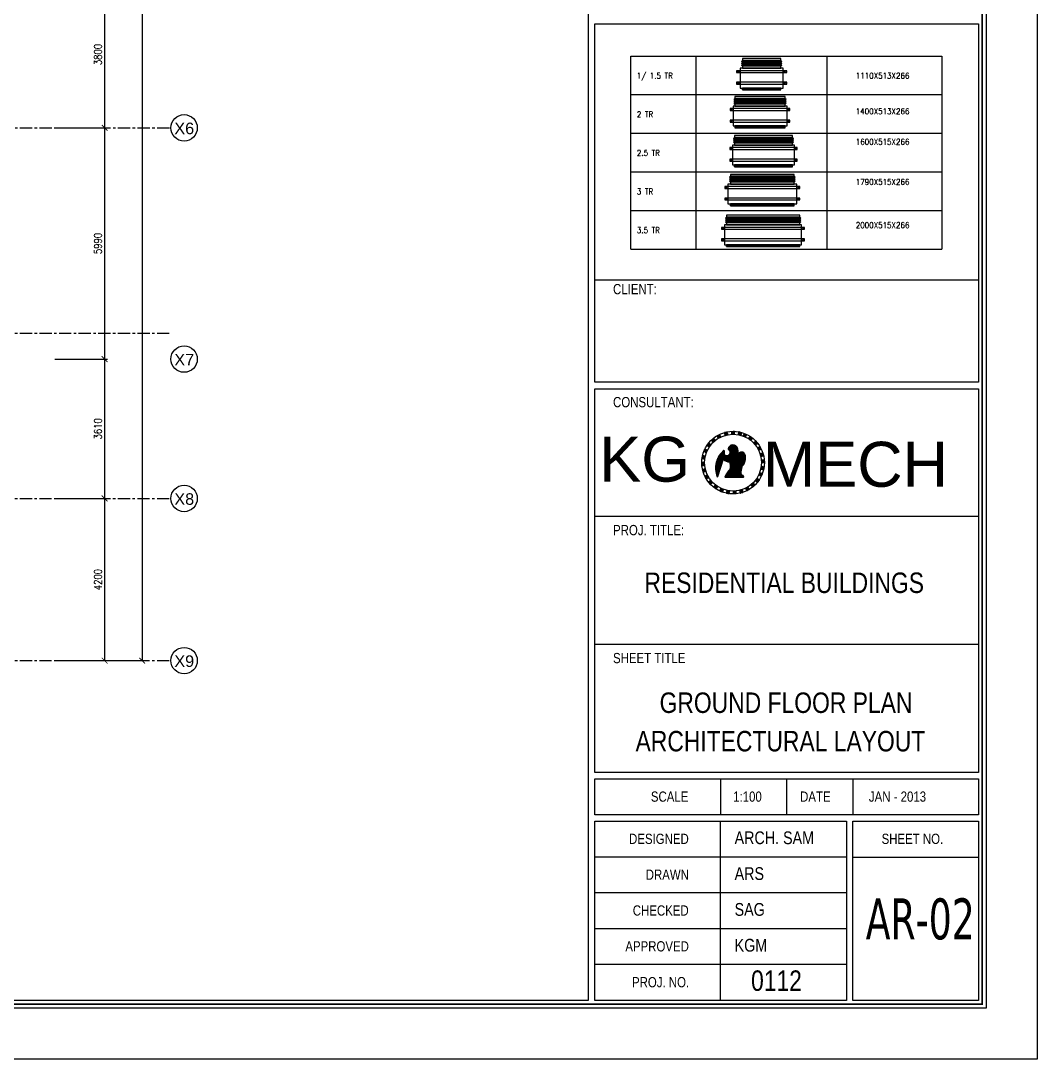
# Model space of a CAD drawing. Header units: millimetres. Extents: x -1288794 to 2153086, y -2701644 to -1428868.
# Drawn here: x 1408748 to 1435092, y -1519494 to -1492595 of the extents above; entities that cross this region are included whole.
import ezdxf
from ezdxf.enums import TextEntityAlignment as Align

# ---------------------------------------------------------------- set-up
doc = ezdxf.new("R2010")
doc.units = ezdxf.units.MM
doc.header["$LTSCALE"] = 100
doc.header["$PDMODE"] = 34
doc.linetypes.add('CENTER', pattern=[50.8, 31.75, -6.35, 6.35, -6.35])
for name, color, linetype in [('A-ANNO-DIMS', 1, 'Continuous'), ('A-ANNO-SYMB', 33, 'Continuous'), ('A-ANNO-TEXT', 8, 'Continuous'), ('A-GRID', 253, 'CENTER'), ('AC-HLTEXT', 100, 'Continuous'), ('DAIMENTION', 32, 'Continuous'), ('FCU-AC', 160, 'Continuous'), ('LOGO LINE', 7, 'Continuous'), ('LOGO1LINE', 7, 'Continuous'), ('TEXT', 4, 'Continuous')]:
    doc.layers.add(name, color=color, linetype=linetype)
doc.styles.add('ISTILO', font='sanss___.ttf', dxfattribs={"width": 0.8, "height": 400})
doc.styles.add('MKL', font='swisse.ttf')
doc.styles.add('ROMANS', font='romans.shx', dxfattribs={"width": 0.8})
doc.styles.add('SANSSERIF', font='sas_____.pfb')
doc.styles.add('TAHOMA', font='tahoma.ttf', dxfattribs={"width": 0.7})
doc.dimstyles.new('100 of DIM2', dxfattribs={"dimscale": 0, "dimtxt": 200, "dimasz": 150, "dimexe": 75, "dimexo": 200, "dimgap": 75, "dimtad": 1, "dimdec": 0, "dimrnd": 5, "dimzin": 0, "dimdsep": 46, "dimtxsty": 'ROMANS', "dimblk": 'ARCHTICK', "dimcen": 100, "dimclrd": 94, "dimclre": 94, "dimclrt": 2, "dimadec": 0, "dimazin": 0, "dimtfac": 1, "dimtdec": 0, "dimtofl": 0, "dimtmove": 2, "dimatfit": 3, "dimldrblk": 'OPEN90', "dimfxl": 75, "dimtolj": 1, "dimtzin": 0, "dimarcsym": 0})

# ---------------------------------------------------------------- blocks, each defined once
blk = doc.blocks.new('_ArchTick')
at = {"color": 0, "linetype": 'ByBlock', "const_width": 0.15}
blk.add_lwpolyline([(-0.5, -0.5), (0.5, 0.5)], dxfattribs=at)
blk = doc.blocks.new('*D530')
at = {"layer": 'A-ANNO-DIMS', "color": 94, "lineweight": -2, "ltscale": 3, "transparency": 16777216}
for p, q in [((1409739, -1473969), (1411969, -1473969)), ((1411894, -1473969), (1411894, -1509169)), ((1409739, -1509169), (1411969, -1509169))]:
    blk.add_line(p, q, dxfattribs=at)
at = {"layer": 'Defpoints', "color": 0, "ltscale": 3, "transparency": 16777216}
for p in [(1409539, -1473969), (1409539, -1509169), (1411894, -1509169)]:
    blk.add_point(p, dxfattribs=at)
at = {"layer": 'A-ANNO-DIMS', "color": 94, "lineweight": -2, "ltscale": 3, "transparency": 16777216, "xscale": 150, "yscale": 150, "zscale": 150}
for p, rotation in [((1411894, -1473969), 90), ((1411894, -1509169), 270)]:
    blk.add_blockref('_ArchTick', p, dxfattribs=dict(at, rotation=rotation))
at = {"layer": 'A-ANNO-DIMS', "color": 2, "ltscale": 3, "transparency": 16777216, "insert": (1411719, -1491569), "char_height": 200, "attachment_point": 5, "rotation": 90, "style": 'ROMANS'}
blk.add_mtext('\\A1;35200', dxfattribs=at)
blk = doc.blocks.new('_Open90')
at = {"color": 0, "linetype": 'ByBlock', "lineweight": -2}
for p, q in [((0, 0), (-1, 0)), ((-0.5, 0.5), (0, 0)), ((0, 0), (-0.5, -0.5))]:
    blk.add_line(p, q, dxfattribs=at)
blk = doc.blocks.new('*D535')
at = {"layer": 'A-ANNO-DIMS', "color": 94, "lineweight": -2, "ltscale": 3, "transparency": 16777216}
for p, q in [((1409630, -1491569), (1410996, -1491569)), ((1410921, -1491569), (1410921, -1495369)), ((1409630, -1495369), (1410996, -1495369))]:
    blk.add_line(p, q, dxfattribs=at)
at = {"layer": 'Defpoints', "color": 0, "ltscale": 3, "transparency": 16777216}
for p in [(1409430, -1491569), (1409430, -1495369), (1410921, -1495369)]:
    blk.add_point(p, dxfattribs=at)
at = {"layer": 'A-ANNO-DIMS', "color": 94, "lineweight": -2, "ltscale": 3, "transparency": 16777216, "xscale": 150, "yscale": 150, "zscale": 150}
for p, rotation in [((1410921, -1491569), 90), ((1410921, -1495369), 270)]:
    blk.add_blockref('_ArchTick', p, dxfattribs=dict(at, rotation=rotation))
at = {"layer": 'A-ANNO-DIMS', "color": 2, "ltscale": 3, "transparency": 16777216, "insert": (1410746, -1493469), "char_height": 200, "attachment_point": 5, "rotation": 90, "style": 'ROMANS'}
blk.add_mtext('\\A1;3800', dxfattribs=at)
blk = doc.blocks.new('*D536')
at = {"layer": 'A-ANNO-DIMS', "color": 94, "lineweight": -2, "ltscale": 3, "transparency": 16777216}
for p, q in [((1409630, -1495369), (1410996, -1495369)), ((1410921, -1495369), (1410921, -1501359)), ((1409630, -1501359), (1410996, -1501359))]:
    blk.add_line(p, q, dxfattribs=at)
at = {"layer": 'Defpoints', "color": 0, "ltscale": 3, "transparency": 16777216}
for p in [(1409430, -1495369), (1409430, -1501359), (1410921, -1501359)]:
    blk.add_point(p, dxfattribs=at)
at = {"layer": 'A-ANNO-DIMS', "color": 94, "lineweight": -2, "ltscale": 3, "transparency": 16777216, "xscale": 150, "yscale": 150, "zscale": 150}
for p, rotation in [((1410921, -1495369), 90), ((1410921, -1501359), 270)]:
    blk.add_blockref('_ArchTick', p, dxfattribs=dict(at, rotation=rotation))
at = {"layer": 'A-ANNO-DIMS', "color": 2, "ltscale": 3, "transparency": 16777216, "insert": (1410746, -1498364), "char_height": 200, "attachment_point": 5, "rotation": 90, "style": 'ROMANS'}
blk.add_mtext('\\A1;5990', dxfattribs=at)
blk = doc.blocks.new('*D537')
at = {"layer": 'A-ANNO-DIMS', "color": 94, "lineweight": -2, "ltscale": 3, "transparency": 16777216}
for p, q in [((1409630, -1501359), (1410996, -1501359)), ((1410921, -1501359), (1410921, -1504969)), ((1409630, -1504969), (1410996, -1504969))]:
    blk.add_line(p, q, dxfattribs=at)
at = {"layer": 'Defpoints', "color": 0, "ltscale": 3, "transparency": 16777216}
for p in [(1409430, -1501359), (1409430, -1504969), (1410921, -1504969)]:
    blk.add_point(p, dxfattribs=at)
at = {"layer": 'A-ANNO-DIMS', "color": 94, "lineweight": -2, "ltscale": 3, "transparency": 16777216, "xscale": 150, "yscale": 150, "zscale": 150}
for p, rotation in [((1410921, -1501359), 90), ((1410921, -1504969), 270)]:
    blk.add_blockref('_ArchTick', p, dxfattribs=dict(at, rotation=rotation))
at = {"layer": 'A-ANNO-DIMS', "color": 2, "ltscale": 3, "transparency": 16777216, "insert": (1410746, -1503164), "char_height": 200, "attachment_point": 5, "rotation": 90, "style": 'ROMANS'}
blk.add_mtext('\\A1;3610', dxfattribs=at)
blk = doc.blocks.new('*D538')
at = {"layer": 'A-ANNO-DIMS', "color": 94, "lineweight": -2, "ltscale": 3, "transparency": 16777216}
for p, q in [((1409630, -1504969), (1410996, -1504969)), ((1410921, -1504969), (1410921, -1509169)), ((1409630, -1509169), (1410996, -1509169))]:
    blk.add_line(p, q, dxfattribs=at)
at = {"layer": 'Defpoints', "color": 0, "ltscale": 3, "transparency": 16777216}
for p in [(1409430, -1504969), (1409430, -1509169), (1410921, -1509169)]:
    blk.add_point(p, dxfattribs=at)
at = {"layer": 'A-ANNO-DIMS', "color": 94, "lineweight": -2, "ltscale": 3, "transparency": 16777216, "xscale": 150, "yscale": 150, "zscale": 150}
for p, rotation in [((1410921, -1504969), 90), ((1410921, -1509169), 270)]:
    blk.add_blockref('_ArchTick', p, dxfattribs=dict(at, rotation=rotation))
at = {"layer": 'A-ANNO-DIMS', "color": 2, "ltscale": 3, "transparency": 16777216, "insert": (1410746, -1507069), "char_height": 200, "attachment_point": 5, "rotation": 90, "style": 'ROMANS'}
blk.add_mtext('\\A1;4200', dxfattribs=at)
blk = doc.blocks.new('fcu-1    1.5 tr')
h = blk.add_hatch()
h.set_pattern_fill('NET', color=3)
h.paths.add_polyline_path([(78733, -1589179), (77733, -1589179), (77733, -1589229), (78733, -1589229)])
at = {"color": 3}
blk.add_lwpolyline([(77733, -1589229), (78733, -1589229), (78733, -1589179), (77733, -1589179)], close=True, dxfattribs=at)
at = {"layer": 'FCU-AC', "color": 5}
for p, q in [((77733, -1588466), (77708, -1588491)), ((78758, -1588491), (77708, -1588491)), ((77733, -1588516), (77708, -1588491)), ((77733, -1588516), (77708, -1588541)), ((78758, -1588541), (77708, -1588541)), ((77733, -1588566), (77708, -1588541)), ((77733, -1588566), (77708, -1588591)), ((78758, -1588591), (77708, -1588591)), ((77733, -1588616), (77708, -1588591)), ((78733, -1588516), (77733, -1588516)), ((78733, -1588566), (77733, -1588566)), ((78758, -1588491), (78733, -1588466)), ((78758, -1588491), (78733, -1588516)), ((78758, -1588541), (78733, -1588516)), ((78758, -1588541), (78733, -1588566)), ((78758, -1588591), (78733, -1588566)), ((78758, -1588591), (78733, -1588616))]:
    blk.add_line(p, q, dxfattribs=at)
at = {"layer": 'FCU-AC', "color": 1}
for p, q in [((78733, -1588416), (77733, -1588416)), ((77733, -1588416), (77733, -1588466)), ((77733, -1588466), (78733, -1588466)), ((78733, -1588616), (77733, -1588616)), ((77733, -1588616), (77733, -1588666)), ((78733, -1588466), (78733, -1588416)), ((78733, -1588666), (78733, -1588616)), ((77733, -1588666), (78733, -1588666))]:
    blk.add_line(p, q, dxfattribs=at)
at = {"layer": 'FCU-AC'}
for p, q in [((78733, -1588466), (77733, -1588466)), ((78788, -1588666), (77678, -1588666)), ((77678, -1588666), (77678, -1589179)), ((78788, -1589179), (78788, -1588666)), ((77678, -1589179), (78788, -1589179))]:
    blk.add_line(p, q, dxfattribs=at)
at = {"layer": 'FCU-AC', "color": 2}
for p, q in [((78733, -1588516), (77733, -1588516)), ((78733, -1588566), (77733, -1588566))]:
    blk.add_line(p, q, dxfattribs=at)
at = {"layer": 'FCU-AC', "color": 6}
for points in [[(77583, -1588779), (78883, -1588779), (78883, -1588729), (77583, -1588729)], [(77583, -1589079), (78883, -1589079), (78883, -1589029), (77583, -1589029)]]:
    blk.add_lwpolyline(points, close=True, dxfattribs=at)
for centre in [(77629, -1588755), (78837, -1588755), (77629, -1589055), (78837, -1589055)]:
    blk.add_circle(centre, 12.5, dxfattribs=at)
blk = doc.blocks.new('fcu 2.5 tr')
h = blk.add_hatch()
h.set_pattern_fill('NET', color=3)
h.paths.add_polyline_path([(83172, -1587743), (81672, -1587743), (81672, -1587793), (83172, -1587793)])
at = {"layer": 'FCU-AC'}
for p, q in [((81672, -1587030), (81647, -1587055)), ((83172, -1587030), (81672, -1587030)), ((83197, -1587055), (83172, -1587030)), ((83197, -1587055), (81647, -1587055)), ((81672, -1587080), (81647, -1587055)), ((81672, -1587080), (81647, -1587105)), ((83197, -1587105), (81647, -1587105)), ((81672, -1587130), (81647, -1587105)), ((81672, -1587130), (81647, -1587155)), ((83197, -1587155), (81647, -1587155)), ((81672, -1587180), (81647, -1587155)), ((83172, -1587080), (81672, -1587080)), ((83172, -1587080), (81672, -1587080)), ((83172, -1587130), (81672, -1587130)), ((83172, -1587130), (81672, -1587130)), ((83197, -1587055), (83172, -1587080)), ((83197, -1587105), (83172, -1587080)), ((83197, -1587105), (83172, -1587130)), ((83197, -1587155), (83172, -1587130)), ((83197, -1587155), (83172, -1587180))]:
    blk.add_line(p, q, dxfattribs=at)
at = {"layer": 'FCU-AC', "color": 1}
for p, q in [((83172, -1586980), (81672, -1586980)), ((81672, -1586980), (81672, -1587030)), ((81672, -1587030), (83172, -1587030)), ((83172, -1587030), (83172, -1586980)), ((83172, -1587180), (81672, -1587180)), ((81672, -1587180), (81672, -1587230)), ((81672, -1587230), (83172, -1587230)), ((83172, -1587230), (83172, -1587180))]:
    blk.add_line(p, q, dxfattribs=at)
at = {"layer": 'FCU-AC', "color": 6}
for points in [[(81547, -1587343), (83297, -1587343), (83297, -1587293), (81547, -1587293)], [(81547, -1587643), (83297, -1587643), (83297, -1587593), (81547, -1587593)]]:
    blk.add_lwpolyline(points, close=True, dxfattribs=at)
at = {"layer": 'FCU-AC'}
blk.add_lwpolyline([(81622, -1587743), (83222, -1587743), (83222, -1587230), (81622, -1587230)], close=True, dxfattribs=at)
at = {"layer": 'FCU-AC', "color": 3}
blk.add_lwpolyline([(81672, -1587793), (83172, -1587793), (83172, -1587743), (81672, -1587743)], close=True, dxfattribs=at)
at = {"layer": 'FCU-AC', "color": 6}
for centre in [(81584, -1587318), (83259, -1587318), (81584, -1587618), (83259, -1587618)]:
    blk.add_circle(centre, 12.5, dxfattribs=at)
blk = doc.blocks.new('fcu 3 tr')
h = blk.add_hatch()
h.set_pattern_fill('NET', color=3)
h.paths.add_polyline_path([(86304, -1585367), (84654, -1585367), (84654, -1585417), (86304, -1585417)])
at = {"layer": 'FCU-AC', "color": 1}
for p, q in [((86304, -1584604), (84654, -1584604)), ((84654, -1584604), (84654, -1584654)), ((86304, -1584654), (86304, -1584604)), ((84654, -1584654), (86304, -1584654)), ((86304, -1584804), (84654, -1584804)), ((84654, -1584804), (84654, -1584854)), ((84654, -1584854), (86304, -1584854)), ((86304, -1584854), (86304, -1584804))]:
    blk.add_line(p, q, dxfattribs=at)
at = {"layer": 'FCU-AC'}
for p, q in [((84654, -1584654), (84629, -1584679)), ((86329, -1584679), (84629, -1584679)), ((84654, -1584704), (84629, -1584679)), ((84654, -1584704), (84629, -1584729)), ((86329, -1584729), (84629, -1584729)), ((84654, -1584754), (84629, -1584729)), ((84654, -1584754), (84629, -1584779)), ((86329, -1584779), (84629, -1584779)), ((84654, -1584804), (84629, -1584779)), ((86304, -1584654), (84654, -1584654)), ((86304, -1584704), (84654, -1584704)), ((86304, -1584704), (84654, -1584704)), ((86304, -1584754), (84654, -1584754)), ((86304, -1584754), (84654, -1584754)), ((86304, -1584654), (86329, -1584679)), ((86304, -1584704), (86329, -1584679)), ((86304, -1584704), (86329, -1584729)), ((86304, -1584754), (86329, -1584729)), ((86304, -1584754), (86329, -1584779)), ((86304, -1584804), (86329, -1584779))]:
    blk.add_line(p, q, dxfattribs=at)
blk.add_lwpolyline([(84584, -1585367), (86374, -1585367), (86374, -1584854), (84584, -1584854)], close=True, dxfattribs=at)
at = {"layer": 'FCU-AC', "color": 6}
for points in [[(84504, -1584967), (86454, -1584967), (86454, -1584917), (84504, -1584917)], [(84504, -1585267), (86454, -1585267), (86454, -1585217), (84504, -1585217)]]:
    blk.add_lwpolyline(points, close=True, dxfattribs=at)
at = {"layer": 'FCU-AC', "color": 3}
blk.add_lwpolyline([(84654, -1585417), (86304, -1585417), (86304, -1585367), (84654, -1585367)], close=True, dxfattribs=at)
at = {"layer": 'FCU-AC', "color": 6}
for centre in [(84544, -1584942), (86414, -1584942), (84544, -1585242), (86414, -1585242)]:
    blk.add_circle(centre, 12.5, dxfattribs=at)
blk = doc.blocks.new('fcu 3.5 tr')
at = {"layer": 'FCU-AC'}
h = blk.add_hatch(dxfattribs=at)
h.set_pattern_fill('NET', color=3)
h.paths.add_polyline_path([(100970, -1580238), (99070, -1580238), (99070, -1580288), (100970, -1580288)])
at = {"layer": 'FCU-AC', "color": 1}
for p, q in [((100970, -1579475), (99070, -1579475)), ((99070, -1579475), (99070, -1579525)), ((100970, -1579525), (100970, -1579475)), ((99070, -1579525), (100970, -1579525)), ((100970, -1579675), (99070, -1579675)), ((99070, -1579675), (99070, -1579725)), ((99070, -1579725), (100970, -1579725)), ((100970, -1579725), (100970, -1579675))]:
    blk.add_line(p, q, dxfattribs=at)
at = {"layer": 'FCU-AC'}
for p, q in [((99045, -1579550), (99070, -1579525)), ((100995, -1579550), (99045, -1579550)), ((99045, -1579550), (99070, -1579575)), ((99045, -1579600), (99070, -1579575)), ((100995, -1579600), (99045, -1579600)), ((99045, -1579600), (99070, -1579625)), ((99045, -1579650), (99070, -1579625)), ((100995, -1579650), (99045, -1579650)), ((99045, -1579650), (99070, -1579675)), ((100970, -1579525), (99070, -1579525)), ((100970, -1579575), (99070, -1579575)), ((100970, -1579575), (99070, -1579575)), ((100970, -1579625), (99070, -1579625)), ((100970, -1579625), (99070, -1579625)), ((100995, -1579550), (100970, -1579525)), ((100995, -1579550), (100970, -1579575)), ((100995, -1579600), (100970, -1579575)), ((100995, -1579600), (100970, -1579625)), ((100995, -1579650), (100970, -1579625)), ((100995, -1579650), (100970, -1579675))]:
    blk.add_line(p, q, dxfattribs=at)
blk.add_lwpolyline([(99020, -1580238), (101020, -1580238), (101020, -1579725), (99020, -1579725)], close=True, dxfattribs=at)
at = {"layer": 'FCU-AC', "color": 6}
for points in [[(98945, -1579838), (101095, -1579838), (101095, -1579788), (98945, -1579788)], [(98945, -1580138), (101095, -1580138), (101095, -1580088), (98945, -1580088)]]:
    blk.add_lwpolyline(points, close=True, dxfattribs=at)
at = {"layer": 'FCU-AC', "color": 3}
blk.add_lwpolyline([(99070, -1580288), (100970, -1580288), (100970, -1580238), (99070, -1580238)], close=True, dxfattribs=at)
at = {"layer": 'FCU-AC', "color": 6}
for centre in [(98982, -1579813), (101057, -1579813), (98982, -1580113), (101057, -1580113)]:
    blk.add_circle(centre, 12.5, dxfattribs=at)
blk = doc.blocks.new('fcu 2 tr')
h = blk.add_hatch()
h.set_pattern_fill('NET', color=3)
h.paths.add_polyline_path([(80954, -1588493), (79654, -1588493), (79654, -1588543), (80954, -1588543)])
at = {"layer": 'FCU-AC'}
for p, q in [((79654, -1587780), (79629, -1587805)), ((80979, -1587805), (79629, -1587805)), ((79654, -1587830), (79629, -1587805)), ((79654, -1587830), (79629, -1587855)), ((80954, -1587780), (79654, -1587780)), ((80954, -1587830), (79654, -1587830)), ((80954, -1587830), (79654, -1587830)), ((80954, -1587780), (80979, -1587805)), ((80954, -1587830), (80979, -1587805)), ((80954, -1587830), (80979, -1587855)), ((80979, -1587855), (79629, -1587855)), ((79654, -1587880), (79629, -1587855)), ((79654, -1587880), (79629, -1587905)), ((80979, -1587905), (79629, -1587905)), ((79654, -1587930), (79629, -1587905)), ((80954, -1587880), (79654, -1587880)), ((80954, -1587880), (79654, -1587880)), ((80954, -1587880), (80979, -1587855)), ((80954, -1587880), (80979, -1587905)), ((80954, -1587930), (80979, -1587905))]:
    blk.add_line(p, q, dxfattribs=at)
at = {"layer": 'FCU-AC', "color": 1}
for p, q in [((80954, -1587730), (79654, -1587730)), ((79654, -1587730), (79654, -1587780)), ((79654, -1587780), (80954, -1587780)), ((80954, -1587780), (80954, -1587730)), ((80954, -1587930), (79654, -1587930)), ((79654, -1587930), (79654, -1587980)), ((79654, -1587980), (80954, -1587980)), ((80954, -1587980), (80954, -1587930))]:
    blk.add_line(p, q, dxfattribs=at)
at = {"layer": 'FCU-AC', "color": 6}
for points in [[(79529, -1588093), (81079, -1588093), (81079, -1588043), (79529, -1588043)], [(79529, -1588393), (81079, -1588393), (81079, -1588343), (79529, -1588343)]]:
    blk.add_lwpolyline(points, close=True, dxfattribs=at)
at = {"layer": 'FCU-AC'}
blk.add_lwpolyline([(79604, -1588493), (81004, -1588493), (81004, -1587980), (79604, -1587980)], close=True, dxfattribs=at)
at = {"layer": 'FCU-AC', "color": 3}
blk.add_lwpolyline([(79654, -1588543), (80954, -1588543), (80954, -1588493), (79654, -1588493)], close=True, dxfattribs=at)
at = {"layer": 'FCU-AC', "color": 6}
for centre in [(79566, -1588068), (81041, -1588068), (79566, -1588368), (81041, -1588368)]:
    blk.add_circle(centre, 12.5, dxfattribs=at)

msp = doc.modelspace()

# ---------------------------------------------------------------- hatches: boundary and pattern name
h = msp.add_hatch()
h.set_pattern_fill('ANSI36', color=6, scale=36.666455, angle=25.71429, style=0)
h.set_pattern_definition([(70.71429, (1427650.4414, -1506959.146), (-1.677009, 9.0844575), [11.458267, -2.291653, 0, -2.291653])])
h.paths.add_polyline_path([(1426857.6, -1503308.5, 0.0225273), (1426793.2, -1503343.1), (1426825.2, -1503409.5, -0.0247745), (1426889.4, -1503374.6)])
h = msp.add_hatch()
h.set_pattern_fill('ANSI36', color=6, scale=36.666455, angle=167.14286, style=0)
h.set_pattern_definition([(212.14286, (1428642.473, -1501492.5794), (-4.352928, -8.148113), [11.458267, -2.291653, 0, -2.291653])])
h.paths.add_polyline_path([(1426986.2, -1503259.6, -0.0225273), (1427058.1, -1503246.6), (1427074.5, -1503318.4, 0.0247745), (1427002.6, -1503331.1)])
h = msp.add_hatch()
h.set_pattern_fill('ANSI36', color=6, scale=36.666455, angle=180, style=0)
h.set_pattern_definition([(225, (1428043.943, -1501217.206), (-2.4306655, -8.91244), [11.458267, -2.291653, 0, -2.291653])])
h.paths.add_polyline_path([(1427174.3, -1503228.2, -0.0225273), (1427247.3, -1503231.5), (1427247.3, -1503305.1, 0.0247745), (1427174.3, -1503301.5)])
h = msp.add_hatch()
h.set_pattern_fill('ANSI36', color=6, scale=36.666455, angle=-167.14286, style=0)
h.set_pattern_definition([(237.85714, (1427400.983, -1501087.4032), (-0.386519, -9.229861), [11.458267, -2.291653, 0, -2.291653])])
h.paths.add_polyline_path([(1427361.6, -1503241.5, -0.0225273), (1427432, -1503260.9), (1427415.7, -1503332.7, 0.0247745), (1427345.3, -1503313)])
h = msp.add_hatch()
h.set_pattern_fill('ANSI36', color=6, scale=36.666455, angle=-25.71429, style=0)
h.set_pattern_definition([(19.28571, (1425201.554, -1506204.5415), (6.056917, 6.975205), [11.458267, -2.291653, 0, -2.291653])])
h.paths.add_polyline_path([(1427561.4, -1503308.5, 0.0225273), (1427494.2, -1503279.8), (1427462.2, -1503346.2, -0.0247745), (1427529.6, -1503374.6)])
h = msp.add_hatch()
h.set_pattern_fill('ANSI36', color=6, scale=36.666455, angle=-38.57143, style=0)
h.set_pattern_definition([(6.42857, (1424770.0766, -1505703.449), (7.4571865, 5.452531), [11.458267, -2.291653, 0, -2.291653])])
h.paths.add_polyline_path([(1427715.2, -1503405.1, 0.0225273), (1427656.1, -1503362.2), (1427610.1, -1503419.8, -0.0247745), (1427669.4, -1503462.5)])
h = msp.add_hatch()
h.set_pattern_fill('ANSI36', color=6, scale=36.666455, angle=51.42857, style=0)
h.set_pattern_definition([(96.42857, (1428873.663, -1506478.658), (-5.452531, 7.4571865), [11.458267, -2.291653, 0, -2.291653])])
h.paths.add_polyline_path([(1426575.4, -1503533.6, 0.0225273), (1426532.4, -1503592.7), (1426590, -1503638.6, -0.0247745), (1426632.7, -1503579.3)])
h = msp.add_hatch()
h.set_pattern_fill('ANSI36', color=6, scale=36.666455, angle=38.57143, style=0)
h.set_pattern_definition([(83.57143, (1428289.121, -1506787.814), (-3.656445, 8.4835216), [11.458267, -2.291653, 0, -2.291653])])
h.paths.add_polyline_path([(1426703.8, -1503405.1, 0.0225273), (1426648.8, -1503453.2), (1426694.7, -1503510.8, -0.0247745), (1426749.5, -1503462.5)])
h = msp.add_hatch()
h.set_pattern_fill('ANSI31', color=6, scale=36.45, style=0)
h.set_pattern_definition([(45, (1426625.9254, -1506308.6005), (-3.221755, 3.221755), [])])
h.paths.add_polyline_path([(1427132.6, -1504212.8, 0.1070133), (1426997.9, -1504413), (1427479.4, -1504413, 0.3835303), (1427486.4, -1504406.7, 0.674478), (1427429.7, -1504376.4), (1427414.2, -1504332.4, -0.1268388), (1427439.8, -1504147.3, 0.2280769), (1427526.6, -1503866.3, 0.6975506), (1427346.5, -1503805.9, 0.0308659), (1427326.6, -1503672.3, 0.880226), (1427080.6, -1503703.5), (1427102.5, -1503702.8, -1.0270626), (1426989.8, -1503836.1), (1426989.8, -1503747.1, 0.3506469), (1426971.4, -1503724.1, 0.2389572), (1426963.1, -1503726.2, 0.3170491), (1426796.8, -1504404.8, 0.7037758), (1426805.7, -1504404.6), (1426953.6, -1503950.3, 0.26839), (1427121.7, -1504017.3, -0.1721045)])
h = msp.add_hatch()
h.set_pattern_fill('ANSI36', color=6, scale=36.666455, angle=-51.42857, style=0)
h.set_pattern_definition([(353.57143, (1424460.9206, -1505118.9075), (8.4835216, 3.656445), [11.458267, -2.291653, 0, -2.291653])])
h.paths.add_polyline_path([(1427843.6, -1503533.6, 0.0225273), (1427795.5, -1503478.6), (1427737.9, -1503524.5, -0.0247745), (1427786.3, -1503579.3)])
h = msp.add_hatch()
h.set_pattern_fill('ANSI36', color=6, scale=36.666455, angle=-64.28571, style=0)
h.set_pattern_definition([(340.71429, (1424289.5885, -1504480.228), (9.0844575, 1.677009), [11.458267, -2.291653, 0, -2.291653])])
h.paths.add_polyline_path([(1427940.2, -1503687.4, 0.0225273), (1427905.6, -1503623), (1427839.2, -1503655, -0.0247745), (1427874.1, -1503719.2)])
h = msp.add_hatch()
h.set_pattern_fill('ANSI36', color=6, scale=36.666455, angle=77.14286, style=0)
h.set_pattern_definition([(122.14286, (1429767.2713, -1505515.0173), (-8.148113, 4.352928), [11.458267, -2.291653, 0, -2.291653])])
h.paths.add_polyline_path([(1426418.7, -1503858.8, 0.0225273), (1426405.7, -1503930.7), (1426477.5, -1503947, -0.0247745), (1426490.2, -1503875.1)])
h = msp.add_hatch()
h.set_pattern_fill('ANSI36', color=6, scale=36.666455, angle=64.28571, style=0)
h.set_pattern_definition([(109.28571, (1429374.755, -1506047.1804), (-6.975205, 6.056917), [11.458267, -2.291653, 0, -2.291653])])
h.paths.add_polyline_path([(1426478.7, -1503687.4, 0.0225273), (1426450, -1503754.5), (1426516.4, -1503786.5, -0.0247745), (1426544.8, -1503719.2)])
h = msp.add_hatch()
h.set_pattern_fill('ANSI36', color=6, scale=36.666455, angle=-77.14286, style=0)
h.set_pattern_definition([(327.85714, (1424264.6717, -1503819.436), (9.229861, -0.386519), [11.458267, -2.291653, 0, -2.291653])])
h.paths.add_polyline_path([(1428000.2, -1503858.8, 0.0225273), (1427980.8, -1503788.4), (1427908.9, -1503804.8, -0.0247745), (1427928.7, -1503875.1)])
h = msp.add_hatch()
h.set_pattern_fill('ANSI36', color=6, scale=36.666455, angle=90, style=0)
h.set_pattern_definition([(135, (1430031.5287, -1504908.8536), (-8.9124403, 2.4306655), [11.458267, -2.291653, 0, -2.291653])])
h.paths.add_polyline_path([(1426398.4, -1504039.3, 0.0225273), (1426401.7, -1504112.2), (1426475.4, -1504112.2, -0.0247745), (1426471.7, -1504039.3)])
h = msp.add_hatch()
h.set_pattern_fill('ANSI36', color=6, scale=36.666455, angle=-102.85714, style=0)
h.set_pattern_definition([(302.14286, (1424651.677, -1502563.5037), (8.148113, -4.352928), [11.458267, -2.291653, 0, -2.291653])])
h.paths.add_polyline_path([(1428000.2, -1504219.7, 0.0225273), (1428013.2, -1504147.9), (1427941.4, -1504131.5, -0.0247745), (1427928.7, -1504203.4)])
h = msp.add_hatch()
h.set_pattern_fill('ANSI36', color=6, scale=36.666455, angle=-90, style=0)
h.set_pattern_definition([(315, (1424387.4195, -1503169.6674), (8.9124403, -2.4306655), [11.458267, -2.291653, 0, -2.291653])])
h.paths.add_polyline_path([(1428020.5, -1504039.3, 0.0225273), (1428017.2, -1503966.3), (1427943.6, -1503966.3, -0.0247745), (1427947.2, -1504039.3)])
h = msp.add_hatch()
h.set_pattern_fill('ANSI36', color=6, scale=36.666455, angle=102.85714, style=0)
h.set_pattern_definition([(147.85714, (1430154.2766, -1504259.085), (-9.229861, 0.386519), [11.458267, -2.291653, 0, -2.291653])])
h.paths.add_polyline_path([(1426418.7, -1504219.7, 0.0225273), (1426438.2, -1504290.2), (1426510, -1504273.8, -0.0247745), (1426490.2, -1504203.4)])
h = msp.add_hatch()
h.set_pattern_fill('ANSI36', color=6, scale=36.666455, angle=115.71429, style=0)
h.set_pattern_definition([(160.71429, (1430129.36, -1503598.293), (-9.0844575, -1.677009), [11.458267, -2.291653, 0, -2.291653])])
h.paths.add_polyline_path([(1426478.7, -1504391.2, 0.0225273), (1426513.4, -1504455.5), (1426579.7, -1504423.5, -0.0247745), (1426544.8, -1504359.4)])
h = msp.add_hatch()
h.set_pattern_fill('ANSI36', color=6, scale=36.666455, angle=-128.57143, style=0)
h.set_pattern_definition([(276.42857, (1425545.2854, -1501599.863), (5.452531, -7.4571865), [11.458267, -2.291653, 0, -2.291653])])
h.paths.add_polyline_path([(1427843.6, -1504545, 0.0225273), (1427886.5, -1504485.8), (1427828.9, -1504439.9, -0.0247745), (1427786.3, -1504499.2)])
h = msp.add_hatch()
h.set_pattern_fill('ANSI36', color=6, scale=36.666455, angle=-115.71429, style=0)
h.set_pattern_definition([(289.28571, (1425044.193, -1502031.3406), (6.975205, -6.056917), [11.458267, -2.291653, 0, -2.291653])])
h.paths.add_polyline_path([(1427940.2, -1504391.2, 0.0225273), (1427968.9, -1504324), (1427902.6, -1504292, -0.0247745), (1427874.1, -1504359.4)])
h = msp.add_hatch()
h.set_pattern_fill('ANSI36', color=6, scale=36.666455, angle=128.57143, style=0)
h.set_pattern_definition([(173.57143, (1429958.0277, -1502959.6135), (-8.4835216, -3.656445), [11.458267, -2.291653, 0, -2.291653])])
h.paths.add_polyline_path([(1426575.4, -1504545, 0.0225273), (1426623.4, -1504600), (1426681, -1504554, -0.0247745), (1426632.7, -1504499.2)])
h = msp.add_hatch()
h.set_pattern_fill('ANSI36', color=6, scale=36.666455, angle=141.42857, style=0)
h.set_pattern_definition([(186.42857, (1429648.8717, -1502375.072), (-7.4571865, -5.452531), [11.458267, -2.291653, 0, -2.291653])])
h.paths.add_polyline_path([(1426703.8, -1504673.4, 0.0225273), (1426762.9, -1504716.3), (1426808.8, -1504658.7, -0.0247745), (1426749.5, -1504616)])
h = msp.add_hatch()
h.set_pattern_fill('ANSI36', color=6, scale=36.666455, angle=154.28571, style=0)
h.set_pattern_definition([(199.28571, (1429217.394, -1501873.9795), (-6.056917, -6.975205), [11.458267, -2.291653, 0, -2.291653])])
h.paths.add_polyline_path([(1426857.6, -1504770, 0.0225273), (1426924.7, -1504798.7), (1426956.7, -1504732.3, -0.0247745), (1426889.4, -1504703.9)])
h = msp.add_hatch()
h.set_pattern_fill('ANSI36', color=6, scale=36.666455, angle=-154.28571, style=0)
h.set_pattern_definition([(250.71429, (1426768.507, -1501119.375), (1.677009, -9.0844575), [11.458267, -2.291653, 0, -2.291653])])
h.paths.add_polyline_path([(1427561.4, -1504770, 0.0225273), (1427625.7, -1504735.4), (1427593.7, -1504669, -0.0247745), (1427529.6, -1504703.9)])
h = msp.add_hatch()
h.set_pattern_fill('ANSI36', color=6, scale=36.666455, angle=-141.42857, style=0)
h.set_pattern_definition([(263.57143, (1426129.827, -1501290.707), (3.656445, -8.4835216), [11.458267, -2.291653, 0, -2.291653])])
h.paths.add_polyline_path([(1427715.2, -1504673.4, 0.0225273), (1427770.2, -1504625.3), (1427724.2, -1504567.7, -0.0247745), (1427669.4, -1504616)])
h = msp.add_hatch()
h.set_pattern_fill('ANSI36', color=6, scale=36.666455, angle=167.14286, style=0)
h.set_pattern_definition([(212.14286, (1428685.231, -1501481.4634), (-4.352928, -8.148113), [11.458267, -2.291653, 0, -2.291653])])
h.paths.add_polyline_path([(1427029, -1504830, 0.0225273), (1427100.9, -1504843), (1427117.3, -1504771.2, -0.0247745), (1427045.3, -1504758.5)])
h = msp.add_hatch()
h.set_pattern_fill('ANSI36', color=6, scale=36.666455, angle=180, style=0)
h.set_pattern_definition([(225, (1428079.067, -1501217.206), (-2.4306655, -8.9124403), [11.458267, -2.291653, 0, -2.291653])])
h.paths.add_polyline_path([(1427209.5, -1504850.3, 0.0225273), (1427282.4, -1504847), (1427282.4, -1504773.4, -0.0247745), (1427209.5, -1504777)])
h = msp.add_hatch()
h.set_pattern_fill('ANSI36', color=6, scale=36.666455, angle=-167.14286, style=0)
h.set_pattern_definition([(237.85714, (1427429.2985, -1501094.458), (-0.386519, -9.229861), [11.458267, -2.291653, 0, -2.291653])])
h.paths.add_polyline_path([(1427390, -1504830, 0.0225273), (1427460.4, -1504810.5), (1427444, -1504738.7, -0.0247745), (1427373.6, -1504758.5)])

# ---------------------------------------------------------------- linework, layer by layer
at = {"color": 6}
for p, q in [((1426825.2, -1503409.5), (1426793.4, -1503343.4)), ((1426825.2, -1503409.5), (1426793.4, -1503343.4)), ((1426889.4, -1503374.6), (1426857.6, -1503308.5)), ((1426889.4, -1503374.6), (1426857.6, -1503308.5)), ((1427002.6, -1503331.1), (1426986.2, -1503259.6)), ((1427002.6, -1503331.1), (1426986.2, -1503259.6)), ((1427074.5, -1503318.4), (1427058.2, -1503246.9)), ((1427174.3, -1503301.5), (1427174.3, -1503228.2)), ((1427174.3, -1503301.5), (1427174.3, -1503228.2)), ((1427247.3, -1503305.1), (1427247.3, -1503231.8)), ((1427247.3, -1503305.1), (1427247.3, -1503231.8)), ((1427345.3, -1503313), (1427361.6, -1503241.5)), ((1427345.3, -1503313), (1427361.6, -1503241.5)), ((1427415.7, -1503332.7), (1427432, -1503261.2)), ((1427415.7, -1503332.7), (1427432, -1503261.2)), ((1427529.6, -1503374.6), (1427561.4, -1503308.5)), ((1427529.6, -1503374.6), (1427561.4, -1503308.5)), ((1427610.1, -1503419.8), (1427655.9, -1503362.5)), ((1427610.1, -1503419.8), (1427655.9, -1503362.5)), ((1426590, -1503638.6), (1426532.7, -1503592.9)), ((1426590, -1503638.6), (1426532.7, -1503592.9)), ((1426632.7, -1503579.3), (1426575.4, -1503533.6)), ((1426632.7, -1503579.3), (1426575.4, -1503533.6)), ((1426694.7, -1503510.8), (1426649, -1503453.5)), ((1426694.7, -1503510.8), (1426649, -1503453.5)), ((1426749.5, -1503462.5), (1426703.8, -1503405.1)), ((1426749.5, -1503462.5), (1426703.8, -1503405.1)), ((1427669.4, -1503462.5), (1427715.2, -1503405.1)), ((1427669.4, -1503462.5), (1427715.2, -1503405.1)), ((1427737.9, -1503524.5), (1427795.3, -1503478.8)), ((1427737.9, -1503524.5), (1427795.3, -1503478.8)), ((1427786.3, -1503579.3), (1427843.6, -1503533.6)), ((1427786.3, -1503579.3), (1427843.6, -1503533.6)), ((1427839.2, -1503655), (1427905.3, -1503623.2)), ((1427839.2, -1503655), (1427905.3, -1503623.2)), ((1426490.2, -1503875.1), (1426418.7, -1503858.8)), ((1426490.2, -1503875.1), (1426418.7, -1503858.8)), ((1426516.4, -1503786.5), (1426450.3, -1503754.7)), ((1426516.4, -1503786.5), (1426450.3, -1503754.7)), ((1426544.8, -1503719.2), (1426478.7, -1503687.4)), ((1426544.8, -1503719.2), (1426478.7, -1503687.4)), ((1426989.8, -1503836.1), (1426989.8, -1503747.1)), ((1427080.6, -1503703.5), (1427102.5, -1503702.8)), ((1427874.1, -1503719.2), (1427940.2, -1503687.4)), ((1427874.1, -1503719.2), (1427940.2, -1503687.4)), ((1427908.9, -1503804.8), (1427980.4, -1503788.4)), ((1427908.9, -1503804.8), (1427980.4, -1503788.4)), ((1427928.7, -1503875.1), (1428000.2, -1503858.8)), ((1427928.7, -1503875.1), (1428000.2, -1503858.8)), ((1426471.7, -1504039.3), (1426398.4, -1504039.3)), ((1426471.7, -1504039.3), (1426398.4, -1504039.3)), ((1426475.4, -1504112.2), (1426402, -1504112.2)), ((1426475.4, -1504112.2), (1426402, -1504112.2)), ((1426477.5, -1503947), (1426406, -1503930.7)), ((1426477.5, -1503947), (1426406, -1503930.7)), ((1426953.6, -1503950.3), (1426805.7, -1504404.6)), ((1427941.4, -1504131.5), (1428012.9, -1504147.8)), ((1427941.4, -1504131.5), (1428012.9, -1504147.8)), ((1427943.6, -1503966.3), (1428016.9, -1503966.3)), ((1427943.6, -1503966.3), (1428016.9, -1503966.3)), ((1427947.2, -1504039.3), (1428020.5, -1504039.3)), ((1427947.2, -1504039.3), (1428020.5, -1504039.3)), ((1426490.2, -1504203.4), (1426418.7, -1504219.7)), ((1426490.2, -1504203.4), (1426418.7, -1504219.7)), ((1426510, -1504273.8), (1426438.5, -1504290.1)), ((1426510, -1504273.8), (1426438.5, -1504290.1)), ((1426544.8, -1504359.4), (1426478.7, -1504391.2)), ((1426544.8, -1504359.4), (1426478.7, -1504391.2)), ((1426579.7, -1504423.5), (1426513.7, -1504455.3)), ((1426579.7, -1504423.5), (1426513.7, -1504455.3)), ((1426997.9, -1504413), (1427479.4, -1504413)), ((1427414.2, -1504332.4), (1427429.7, -1504376.4)), ((1427828.9, -1504439.9), (1427886.3, -1504485.6)), ((1427828.9, -1504439.9), (1427886.3, -1504485.6)), ((1427874.1, -1504359.4), (1427940.2, -1504391.2)), ((1427874.1, -1504359.4), (1427940.2, -1504391.2)), ((1427902.6, -1504292), (1427968.6, -1504323.9)), ((1427902.6, -1504292), (1427968.6, -1504323.9)), ((1427928.7, -1504203.4), (1428000.2, -1504219.7)), ((1427928.7, -1504203.4), (1428000.2, -1504219.7)), ((1426632.7, -1504499.2), (1426575.4, -1504545)), ((1426632.7, -1504499.2), (1426575.4, -1504545)), ((1426681, -1504554), (1426623.7, -1504599.7)), ((1426681, -1504554), (1426623.7, -1504599.7)), ((1426749.5, -1504616), (1426703.8, -1504673.4)), ((1426749.5, -1504616), (1426703.8, -1504673.4)), ((1426808.8, -1504658.7), (1426763.1, -1504716)), ((1426808.8, -1504658.7), (1426763.1, -1504716)), ((1426889.4, -1504703.9), (1426857.6, -1504770)), ((1426889.4, -1504703.9), (1426857.6, -1504770)), ((1426956.7, -1504732.3), (1426924.9, -1504798.4)), ((1426956.7, -1504732.3), (1426924.9, -1504798.4)), ((1427529.6, -1504703.9), (1427561.4, -1504770)), ((1427529.6, -1504703.9), (1427561.4, -1504770)), ((1427593.7, -1504669), (1427625.6, -1504735.1)), ((1427593.7, -1504669), (1427625.6, -1504735.1)), ((1427669.4, -1504616), (1427715.2, -1504673.4)), ((1427669.4, -1504616), (1427715.2, -1504673.4)), ((1427724.2, -1504567.7), (1427770, -1504625.1)), ((1427724.2, -1504567.7), (1427770, -1504625.1)), ((1427786.3, -1504499.2), (1427843.6, -1504545)), ((1427786.3, -1504499.2), (1427843.6, -1504545)), ((1427045.3, -1504758.5), (1427029, -1504830)), ((1427045.3, -1504758.5), (1427029, -1504830)), ((1427117.3, -1504771.2), (1427100.9, -1504842.7)), ((1427117.3, -1504771.2), (1427100.9, -1504842.7)), ((1427209.5, -1504777), (1427209.5, -1504850.3)), ((1427209.5, -1504777), (1427209.5, -1504850.3)), ((1427282.4, -1504773.4), (1427282.4, -1504846.7)), ((1427282.4, -1504773.4), (1427282.4, -1504846.7)), ((1427373.6, -1504758.5), (1427390, -1504830)), ((1427373.6, -1504758.5), (1427390, -1504830)), ((1427444, -1504738.7), (1427460.3, -1504810.2)), ((1427444, -1504738.7), (1427460.3, -1504810.2))]:
    msp.add_line(p, q, dxfattribs=at)
for radius in [811.1, 737.7]:
    msp.add_circle((1427209.5, -1504039.3), radius, dxfattribs=at)
for centre, radius, start, end in [((1427205.6, -1503703.6), 125, 8.86708, 179.93696), ((1427361.3, -1504183.4), 606.4, 131.04915, 201.41384), ((1426969.3, -1503733.3), 9.44, 77.29223, 131.04915), ((1426966.2, -1503747.1), 23.6, 0, 77.29223), ((1427047.9, -1503771), 87.3, 228.24948, 51.30904), ((1426255.1, -1503900.3), 1095.5, 4.94242, 12.01413), ((1427425.5, -1503869.2), 101.2, 1.6654, 141.2563), ((1427191.2, -1503916.7), 339.2, 317.14623, 8.5385), ((1427095.6, -1503838.5), 180.7, 218.21967, 278.31391), ((1426851.6, -1504130.5), 292.9, 343.66509, 22.72588), ((1427785.8, -1504289.5), 374.1, 157.66136, 186.57627), ((1426801.2, -1504403.1), 4.72, 201.41384, 341.96166), ((1427527.5, -1504624), 570.1, 133.83872, 158.27138), ((1427451.9, -1504403), 34.7, 353.93332, 129.92852), ((1427479.4, -1504405.9), 7.08, 270, 353.93332)]:
    msp.add_arc(centre, radius, start, end, dxfattribs=at)
at = {"layer": 'A-ANNO-SYMB', "ltscale": 3}
for centre in [(1412980.3, -1495368.6), (1412980.3, -1501358.6), (1412980.3, -1504968.6), (1412980.3, -1509168.6)]:
    msp.add_circle(centre, 342.2, dxfattribs=at)
at = {"layer": 'A-GRID', "ltscale": 0.1}
for p, q in [((1369102.4, -1495368.6), (1412642, -1495368.6)), ((1369100, -1500687.6), (1412639.6, -1500687.6)), ((1369098.6, -1504968.6), (1412638.2, -1504968.6)), ((1369098.6, -1509168.6), (1412638.2, -1509168.6))]:
    msp.add_line(p, q, dxfattribs=at)
at = {"layer": 'DAIMENTION', "color": 3}
msp.add_line((1432620.8, -1493508.5), (1432620.8, -1498508.5), dxfattribs=at)
at = {"layer": 'FCU-AC', "color": 3}
for p, q in [((1424555.8, -1493508.5), (1432620.8, -1493508.5)), ((1424555.8, -1498508.5), (1424555.8, -1493508.5)), ((1426252.5, -1498508.5), (1426252.5, -1493508.5)), ((1429639.6, -1493508.5), (1429639.6, -1498508.5)), ((1424555.8, -1494508.5), (1432620.8, -1494508.5)), ((1424555.8, -1495508.5), (1432620.8, -1495508.5)), ((1424555.8, -1496508.5), (1432620.8, -1496508.5)), ((1424555.8, -1497508.5), (1432620.8, -1497508.5)), ((1424555.8, -1498508.5), (1432620.8, -1498508.5))]:
    msp.add_line(p, q, dxfattribs=at)
at = {"layer": 'LOGO LINE'}
msp.add_line((1423623.1, -1499307.1), (1433567.3, -1499307.1), dxfattribs=at)
msp.add_lwpolyline([(1435092, -1519493.9), (1356333.9, -1519493.9), (1356333.9, -1463806.4), (1435092, -1463806.4)], close=True, dxfattribs=at)
at = {"layer": 'LOGO1LINE'}
for p, q in [((1433567.3, -1505439.4), (1423623.1, -1505439.4)), ((1433567.3, -1508754.1), (1423623.1, -1508754.1)), ((1426884.1, -1512234.6), (1426884.1, -1513162.7)), ((1428597.5, -1512234.6), (1428597.5, -1513162.7)), ((1430310.9, -1512234.6), (1430310.9, -1513162.7)), ((1426884.1, -1517969.1), (1426884.1, -1513328.5)), ((1430145.2, -1514256.6), (1423623.1, -1514256.6)), ((1430310.9, -1514256.6), (1433567.3, -1514256.6)), ((1426884.1, -1515184.7), (1423623.1, -1515184.7)), ((1430145.2, -1515184.7), (1426884.1, -1515184.7)), ((1430145.2, -1516112.8), (1423623.1, -1516112.8)), ((1430145.2, -1517041), (1423623.1, -1517041))]:
    msp.add_line(p, q, dxfattribs=at)
for points in [[(1433766.1, -1518168), (1357659.8, -1518168), (1357659.8, -1465132.3), (1433766.1, -1465132.3)], [(1423457.4, -1517969.1), (1357858.7, -1517969.1), (1357858.7, -1465331.1), (1423457.4, -1465331.1)], [(1433567.3, -1501958.9), (1423623.1, -1501958.9), (1423623.1, -1492677.7), (1433567.3, -1492677.7)], [(1433567.3, -1512068.9), (1423623.1, -1512068.9), (1423623.1, -1502124.7), (1433567.3, -1502124.7)], [(1433567.3, -1513162.7), (1423623.1, -1513162.7), (1423623.1, -1512234.6), (1433567.3, -1512234.6)], [(1430145.2, -1517969.1), (1423623.1, -1517969.1), (1423623.1, -1513328.5), (1430145.2, -1513328.5)], [(1433567.3, -1517969.1), (1430310.9, -1517969.1), (1430310.9, -1513328.5), (1433567.3, -1513328.5)]]:
    msp.add_lwpolyline(points, close=True, dxfattribs=at)
at = {"layer": 'LOGO1LINE', "const_width": 39.8}
msp.add_lwpolyline([(1433666.6, -1518068.5), (1357759.3, -1518068.5), (1357759.3, -1465231.7), (1433666.6, -1465231.7)], close=True, dxfattribs=at)

# ---------------------------------------------------------------- block references
at = {"layer": 'FCU-AC'}
for name, p in [('fcu-1    1.5 tr', (1349716, 94841.3)), ('fcu 2 tr', (1347604.6, 93175.7))]:
    msp.add_blockref(name, p, dxfattribs=at)
at = {"layer": 'FCU-AC', "color": 3}
for name, p in [('fcu 2.5 tr', (1345576, 91413.6)), ('fcu 3 tr', (1342489, 88030.4)), ('fcu 3.5 tr', (1327966.2, 81842.5))]:
    msp.add_blockref(name, p, dxfattribs=at)

# ---------------------------------------------------------------- texts
at = {"color": 6, "style": 'MKL'}
for s, p in [('KG', (1423741.9, -1504533.8)), ('MECH', (1427982.2, -1504666.6))]:
    msp.add_text(s, height=1166.4, dxfattribs=at).set_placement(p)
at = {"layer": 'A-ANNO-TEXT', "style": 'SANSSERIF'}
for s, p in [('X6', (1412984.9, -1495533.2)), ('X7', (1412984.9, -1501523.2)), ('X8', (1412984.9, -1505133.2)), ('X9', (1412984.9, -1509333.2))]:
    msp.add_text(s, height=300, dxfattribs=at).set_placement(p, align=Align.CENTER)
at = {"layer": 'AC-HLTEXT', "style": 'ROMANS', "width": 0.9}
for s, p in [('1/ 1.5 TR ', (1424715.3, -1494093.1)), ('1110X513X266', (1430389.7, -1494093.1)), ('2 TR ', (1424715.3, -1495093.1)), ('1400X513X266', (1430389.7, -1495016.1)), ('1600X515X266', (1430389.7, -1495806.3)), ('2.5 TR ', (1424715.3, -1496093.1)), ('1790X515X266', (1430389.7, -1496844.3)), ('3 TR', (1424715.3, -1497093.1)), ('3.5 TR', (1424715.3, -1498093.1)), ('2000X515X266', (1430389.7, -1497963.7))]:
    msp.add_text(s, height=150, dxfattribs=at).set_placement(p)
at = {"layer": 'TEXT', "color": 7, "style": 'ISTILO', "width": 0.8}
for s, height, p in [('CLIENT:', 265.18, (1424097.8, -1499678.7)), ('CONSULTANT:', 265.179, (1424097.8, -1502605.4)), ('PROJ. TITLE:', 265.179, (1424097.8, -1505920)), ('SHEET TITLE', 265.179, (1424097.8, -1509234.7)), ('SCALE', 265.18, (1425078.5, -1512823.7)), ('1:100', 265.18, (1427210.7, -1512823.7)), ('DATE', 265.18, (1428945.4, -1512823.7)), ('JAN - 2013', 265.18, (1430728.7, -1512823.7)), ('ARCH. SAM', 331.47, (1427248.7, -1513922.8)), ('DESIGNED', 265.18, (1424513.2, -1513917.5)), ('SHEET NO.', 265.18, (1431058.1, -1513917.5)), ('DRAWN', 265.18, (1424944.8, -1514845.6)), ('ARS', 331.47, (1427248.7, -1514850.9)), ('SAG', 331.47, (1427248.7, -1515779)), ('CHECKED', 265.18, (1424609.8, -1515773.8)), ('APPROVED', 265.18, (1424416.4, -1516701.9)), ('KGM', 331.47, (1427248.7, -1516707.1)), ('PROJ. NO.', 265.18, (1424589, -1517630))]:
    msp.add_text(s, height=height, dxfattribs=at).set_placement(p)
for s, p in [('RESIDENTIAL BUILDINGS', (1428534.9, -1507417.4)), ('GROUND FLOOR PLAN', (1428580.5, -1510523.8)), ('ARCHITECTURAL LAYOUT', (1428435.7, -1511520.2))]:
    msp.add_text(s, height=530.357, dxfattribs=at).set_placement(p, align=Align.CENTER)
at = {"layer": 'TEXT', "color": 30}
for s, height, style, width, p in [('AR-02', 1060.71, 'TAHOMA', 0.75, (1432059.9, -1516387.9)), ('0112', 529.73, 'SANSSERIF', 0.8, (1428333.8, -1517723))]:
    msp.add_text(s, height=height, dxfattribs=dict(at, style=style, width=width)).set_placement(p, align=Align.CENTER)

# ---------------------------------------------------------------- dimensions: what is measured, and where the dimension line sits
at = {"layer": 'A-ANNO-DIMS', "ltscale": 3}
for base, p1, p2, picture, middle in [((1411893.9, -1509168.6), (1409538.8, -1473968.6), (1409538.8, -1509168.6), '*D530', (1411718.9, -1491568.6)), ((1410921.5, -1495368.6), (1409429.9, -1491568.6), (1409429.9, -1495368.6), '*D535', (1410746.5, -1493468.6)), ((1410921.5, -1501358.6), (1409429.9, -1495368.6), (1409429.9, -1501358.6), '*D536', (1410746.5, -1498363.6)), ((1410921.5, -1504968.6), (1409429.9, -1501358.6), (1409429.9, -1504968.6), '*D537', (1410746.5, -1503163.6)), ((1410921.5, -1509168.6), (1409429.9, -1504968.6), (1409429.9, -1509168.6), '*D538', (1410746.5, -1507068.6))]:
    dim = msp.add_linear_dim(base=base, p1=p1, p2=p2, angle=90, dimstyle='100 of DIM2', override={"dimscale": 1}, dxfattribs=at)
    dim.commit()
    dim.dimension.update_dxf_attribs({"geometry": picture, "text_midpoint": middle})

doc.saveas('drawing.dxf')
